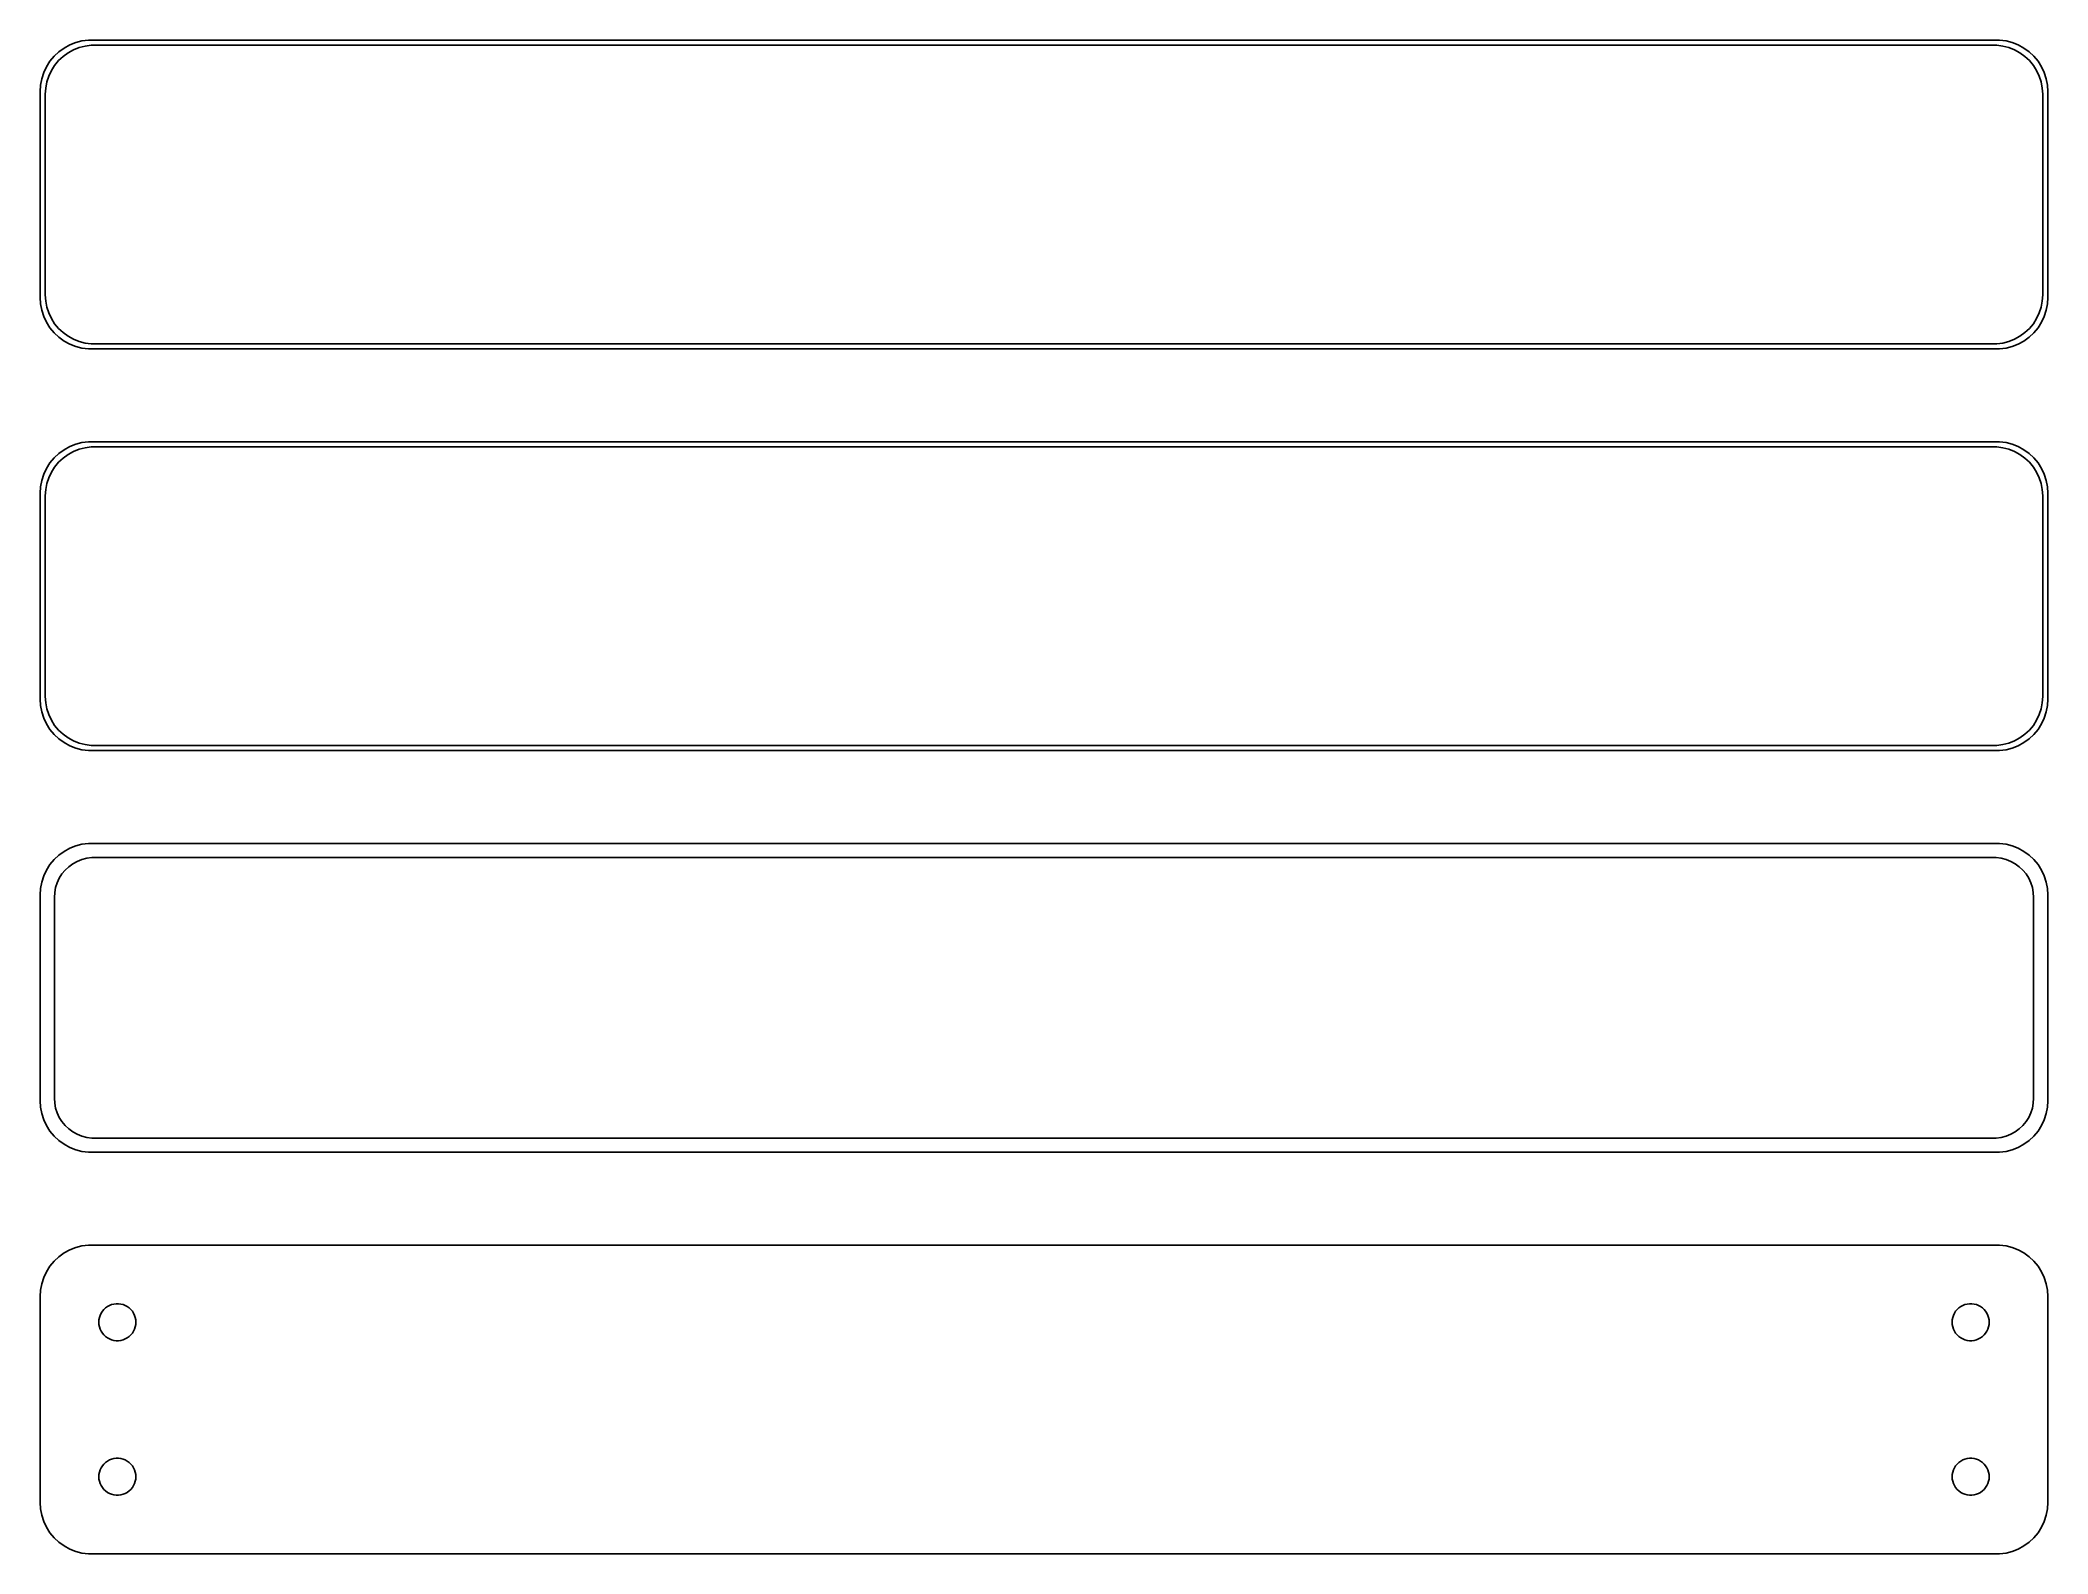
# Model space of a CAD drawing. Header units: metres. Extents: x -98 to 98, y 102 to 249.
import ezdxf

# ---------------------------------------------------------------- set-up
doc = ezdxf.new("R2010")
doc.units = ezdxf.units.M

msp = doc.modelspace()

# ---------------------------------------------------------------- linework, layer by layer
for p, q in [((-95.6871, 247.853), (-96.1448, 247.423)), ((-95.1791, 248.222), (-95.6871, 247.853)), ((-95.2778, 247.41), (-94.7952, 247.761)), ((-94.6289, 248.524), (-95.1791, 248.222)), ((-94.7952, 247.761), (-94.2724, 248.048)), ((-94.0451, 248.755), (-94.6289, 248.524)), ((-94.2724, 248.048), (-93.7178, 248.268)), ((-93.4369, 248.911), (-94.0451, 248.755)), ((-93.7178, 248.268), (-93.1401, 248.416)), ((-92.8139, 248.99), (-93.4369, 248.911)), ((-93.1401, 248.416), (-92.5482, 248.491)), ((92.8139, 248.99), (-92.8139, 248.99)), ((-92.5482, 248.491), (92.5482, 248.491)), ((92.5482, 248.491), (93.1401, 248.416)), ((93.4369, 248.911), (92.8139, 248.99)), ((93.1401, 248.416), (93.7178, 248.268)), ((94.0451, 248.755), (93.4369, 248.911)), ((93.7178, 248.268), (94.2724, 248.048)), ((94.6289, 248.524), (94.0451, 248.755)), ((94.2724, 248.048), (94.7952, 247.761)), ((95.1791, 248.222), (94.6289, 248.524)), ((94.7952, 247.761), (95.2778, 247.41)), ((95.6871, 247.853), (95.1791, 248.222)), ((96.1448, 247.423), (95.6871, 247.853)), ((-97.1489, 245.841), (-97.3429, 245.243)), ((-96.8815, 246.409), (-97.1489, 245.841)), ((-96.5451, 246.939), (-96.8815, 246.409)), ((-96.6664, 245.499), (-96.4125, 246.038)), ((-96.1448, 247.423), (-96.5451, 246.939)), ((-96.4125, 246.038), (-96.0928, 246.542)), ((-96.0928, 246.542), (-95.7126, 247.002)), ((-95.7126, 247.002), (-95.2778, 247.41)), ((95.2778, 247.41), (95.7126, 247.002)), ((95.7126, 247.002), (96.0928, 246.542)), ((96.0928, 246.542), (96.4125, 246.038)), ((96.5451, 246.939), (96.1448, 247.423)), ((96.4125, 246.038), (96.6664, 245.499)), ((96.8815, 246.409), (96.5451, 246.939)), ((97.1489, 245.841), (96.8815, 246.409)), ((97.3429, 245.243), (97.1489, 245.841)), ((-97.4606, 244.627), (-97.5, 244)), ((-97.5, 244), (-97.5, 224)), ((-97.3429, 245.243), (-97.4606, 244.627)), ((-97, 243.75), (-96.9625, 244.345)), ((-97, 224.25), (-97, 243.75)), ((-96.9625, 244.345), (-96.8508, 244.931)), ((-96.8508, 244.931), (-96.6664, 245.499)), ((96.6664, 245.499), (96.8508, 244.931)), ((96.8508, 244.931), (96.9625, 244.345)), ((96.9625, 244.345), (97, 243.75)), ((97, 243.75), (97, 224.25)), ((97.4606, 244.627), (97.3429, 245.243)), ((97.5, 244), (97.4606, 244.627)), ((97.5, 224), (97.5, 244)), ((-96.9625, 223.655), (-97, 224.25)), ((97, 224.25), (96.9625, 223.655)), ((-97.5, 224), (-97.4606, 223.373)), ((-97.4606, 223.373), (-97.3429, 222.757)), ((-97.3429, 222.757), (-97.1489, 222.159)), ((-96.8508, 223.069), (-96.9625, 223.655)), ((-96.6664, 222.501), (-96.8508, 223.069)), ((-96.4125, 221.962), (-96.6664, 222.501)), ((96.6664, 222.501), (96.4125, 221.962)), ((96.8508, 223.069), (96.6664, 222.501)), ((96.9625, 223.655), (96.8508, 223.069)), ((97.1489, 222.159), (97.3429, 222.757)), ((97.3429, 222.757), (97.4606, 223.373)), ((97.4606, 223.373), (97.5, 224)), ((-97.1489, 222.159), (-96.8815, 221.591)), ((-96.8815, 221.591), (-96.5451, 221.061)), ((-96.5451, 221.061), (-96.1448, 220.577)), ((-96.0928, 221.458), (-96.4125, 221.962)), ((-96.1448, 220.577), (-95.6871, 220.147)), ((-95.7126, 220.998), (-96.0928, 221.458)), ((-95.2778, 220.59), (-95.7126, 220.998)), ((-94.7952, 220.239), (-95.2778, 220.59)), ((95.2778, 220.59), (94.7952, 220.239)), ((95.7126, 220.998), (95.2778, 220.59)), ((95.6871, 220.147), (96.1448, 220.577)), ((96.0928, 221.458), (95.7126, 220.998)), ((96.4125, 221.962), (96.0928, 221.458)), ((96.1448, 220.577), (96.5451, 221.061)), ((96.5451, 221.061), (96.8815, 221.591)), ((96.8815, 221.591), (97.1489, 222.159)), ((-95.6871, 220.147), (-95.1791, 219.778)), ((-95.1791, 219.778), (-94.6289, 219.476)), ((-94.2724, 219.952), (-94.7952, 220.239)), ((-94.6289, 219.476), (-94.0451, 219.245)), ((-93.7178, 219.732), (-94.2724, 219.952)), ((-94.0451, 219.245), (-93.4369, 219.089)), ((-93.1401, 219.584), (-93.7178, 219.732)), ((-93.4369, 219.089), (-92.8139, 219.01)), ((-92.5482, 219.509), (-93.1401, 219.584)), ((-92.8139, 219.01), (92.8139, 219.01)), ((92.5482, 219.509), (-92.5482, 219.509)), ((93.1401, 219.584), (92.5482, 219.509)), ((92.8139, 219.01), (93.4369, 219.089)), ((93.7178, 219.732), (93.1401, 219.584)), ((93.4369, 219.089), (94.0451, 219.245)), ((94.2724, 219.952), (93.7178, 219.732)), ((94.0451, 219.245), (94.6289, 219.476)), ((94.7952, 220.239), (94.2724, 219.952)), ((94.6289, 219.476), (95.1791, 219.778)), ((95.1791, 219.778), (95.6871, 220.147)), ((-95.6871, 208.853), (-96.1448, 208.423)), ((-95.1791, 209.222), (-95.6871, 208.853)), ((-95.2778, 208.41), (-94.7952, 208.761)), ((-94.6289, 209.524), (-95.1791, 209.222)), ((-94.7952, 208.761), (-94.2724, 209.048)), ((-94.0451, 209.755), (-94.6289, 209.524)), ((-94.2724, 209.048), (-93.7178, 209.268)), ((-93.4369, 209.911), (-94.0451, 209.755)), ((-93.7178, 209.268), (-93.1401, 209.416)), ((-92.8139, 209.99), (-93.4369, 209.911)), ((-93.1401, 209.416), (-92.5482, 209.491)), ((92.8139, 209.99), (-92.8139, 209.99)), ((-92.5482, 209.491), (92.5482, 209.491)), ((92.5482, 209.491), (93.1401, 209.416)), ((93.4369, 209.911), (92.8139, 209.99)), ((93.1401, 209.416), (93.7178, 209.268)), ((94.0451, 209.755), (93.4369, 209.911)), ((93.7178, 209.268), (94.2724, 209.048)), ((94.6289, 209.524), (94.0451, 209.755)), ((94.2724, 209.048), (94.7952, 208.761)), ((95.1791, 209.222), (94.6289, 209.524)), ((94.7952, 208.761), (95.2778, 208.41)), ((95.6871, 208.853), (95.1791, 209.222)), ((96.1448, 208.423), (95.6871, 208.853)), ((-97.1489, 206.841), (-97.3429, 206.243)), ((-96.8815, 207.409), (-97.1489, 206.841)), ((-96.5451, 207.939), (-96.8815, 207.409)), ((-96.6664, 206.499), (-96.4125, 207.038)), ((-96.1448, 208.423), (-96.5451, 207.939)), ((-96.4125, 207.038), (-96.0928, 207.542)), ((-96.0928, 207.542), (-95.7126, 208.002)), ((-95.7126, 208.002), (-95.2778, 208.41)), ((95.2778, 208.41), (95.7126, 208.002)), ((95.7126, 208.002), (96.0928, 207.542)), ((96.0928, 207.542), (96.4125, 207.038)), ((96.5451, 207.939), (96.1448, 208.423)), ((96.4125, 207.038), (96.6664, 206.499)), ((96.8815, 207.409), (96.5451, 207.939)), ((97.1489, 206.841), (96.8815, 207.409)), ((97.3429, 206.243), (97.1489, 206.841)), ((-97.4606, 205.627), (-97.5, 205)), ((-97.5, 205), (-97.5, 185)), ((-97.3429, 206.243), (-97.4606, 205.627)), ((-97, 204.75), (-96.9625, 205.345)), ((-97, 185.25), (-97, 204.75)), ((-96.9625, 205.345), (-96.8508, 205.931)), ((-96.8508, 205.931), (-96.6664, 206.499)), ((96.6664, 206.499), (96.8508, 205.931)), ((96.8508, 205.931), (96.9625, 205.345)), ((96.9625, 205.345), (97, 204.75)), ((97, 204.75), (97, 185.25)), ((97.4606, 205.627), (97.3429, 206.243)), ((97.5, 205), (97.4606, 205.627)), ((97.5, 185), (97.5, 205)), ((-96.9625, 184.655), (-97, 185.25)), ((97, 185.25), (96.9625, 184.655)), ((-97.5, 185), (-97.4606, 184.373)), ((-97.4606, 184.373), (-97.3429, 183.757)), ((-97.3429, 183.757), (-97.1489, 183.159)), ((-96.8508, 184.069), (-96.9625, 184.655)), ((-96.6664, 183.501), (-96.8508, 184.069)), ((-96.4125, 182.962), (-96.6664, 183.501)), ((96.6664, 183.501), (96.4125, 182.962)), ((96.8508, 184.069), (96.6664, 183.501)), ((96.9625, 184.655), (96.8508, 184.069)), ((97.1489, 183.159), (97.3429, 183.757)), ((97.3429, 183.757), (97.4606, 184.373)), ((97.4606, 184.373), (97.5, 185)), ((-97.1489, 183.159), (-96.8815, 182.591)), ((-96.8815, 182.591), (-96.5451, 182.061)), ((-96.5451, 182.061), (-96.1448, 181.577)), ((-96.0928, 182.458), (-96.4125, 182.962)), ((-96.1448, 181.577), (-95.6871, 181.147)), ((-95.7126, 181.998), (-96.0928, 182.458)), ((-95.2778, 181.59), (-95.7126, 181.998)), ((-94.7952, 181.239), (-95.2778, 181.59)), ((95.2778, 181.59), (94.7952, 181.239)), ((95.7126, 181.998), (95.2778, 181.59)), ((95.6871, 181.147), (96.1448, 181.577)), ((96.0928, 182.458), (95.7126, 181.998)), ((96.4125, 182.962), (96.0928, 182.458)), ((96.1448, 181.577), (96.5451, 182.061)), ((96.5451, 182.061), (96.8815, 182.591)), ((96.8815, 182.591), (97.1489, 183.159)), ((-95.6871, 181.147), (-95.1791, 180.778)), ((-95.1791, 180.778), (-94.6289, 180.476)), ((-94.2724, 180.952), (-94.7952, 181.239)), ((-94.6289, 180.476), (-94.0451, 180.245)), ((-93.7178, 180.732), (-94.2724, 180.952)), ((-94.0451, 180.245), (-93.4369, 180.089)), ((-93.1401, 180.584), (-93.7178, 180.732)), ((-93.4369, 180.089), (-92.8139, 180.01)), ((-92.5482, 180.509), (-93.1401, 180.584)), ((-92.8139, 180.01), (92.8139, 180.01)), ((92.5482, 180.509), (-92.5482, 180.509)), ((93.1401, 180.584), (92.5482, 180.509)), ((92.8139, 180.01), (93.4369, 180.089)), ((93.7178, 180.732), (93.1401, 180.584)), ((93.4369, 180.089), (94.0451, 180.245)), ((94.2724, 180.952), (93.7178, 180.732)), ((94.0451, 180.245), (94.6289, 180.476)), ((94.7952, 181.239), (94.2724, 180.952)), ((94.6289, 180.476), (95.1791, 180.778)), ((95.1791, 180.778), (95.6871, 181.147)), ((-95.6871, 169.853), (-96.1448, 169.423)), ((-95.1791, 170.222), (-95.6871, 169.853)), ((-94.6289, 170.524), (-95.1791, 170.222)), ((-94.0451, 170.755), (-94.6289, 170.524)), ((-93.4369, 170.911), (-94.0451, 170.755)), ((-92.8139, 170.99), (-93.4369, 170.911)), ((92.8139, 170.99), (-92.8139, 170.99)), ((93.4369, 170.911), (92.8139, 170.99)), ((94.0451, 170.755), (93.4369, 170.911)), ((94.6289, 170.524), (94.0451, 170.755)), ((95.1791, 170.222), (94.6289, 170.524)), ((95.6871, 169.853), (95.1791, 170.222)), ((96.1448, 169.423), (95.6871, 169.853)), ((-97.1489, 167.841), (-97.3429, 167.243)), ((-96.8815, 168.409), (-97.1489, 167.841)), ((-96.5451, 168.939), (-96.8815, 168.409)), ((-96.1448, 169.423), (-96.5451, 168.939)), ((-95.6408, 167.614), (-95.3805, 168.024)), ((-95.3805, 168.024), (-95.0707, 168.399)), ((-95.0707, 168.399), (-94.7165, 168.731)), ((-94.7165, 168.731), (-94.3234, 169.017)), ((-94.3234, 169.017), (-93.8975, 169.251)), ((-93.8975, 169.251), (-93.4457, 169.43)), ((-93.4457, 169.43), (-92.9751, 169.551)), ((-92.9751, 169.551), (-92.493, 169.612)), ((-92.493, 169.612), (92.493, 169.612)), ((92.493, 169.612), (92.9751, 169.551)), ((92.9751, 169.551), (93.4457, 169.43)), ((93.4457, 169.43), (93.8975, 169.251)), ((93.8975, 169.251), (94.3234, 169.017)), ((94.3234, 169.017), (94.7165, 168.731)), ((94.7165, 168.731), (95.0707, 168.399)), ((95.0707, 168.399), (95.3805, 168.024)), ((95.3805, 168.024), (95.6408, 167.614)), ((96.5451, 168.939), (96.1448, 169.423)), ((96.8815, 168.409), (96.5451, 168.939)), ((97.1489, 167.841), (96.8815, 168.409)), ((97.3429, 167.243), (97.1489, 167.841)), ((-97.4606, 166.627), (-97.5, 166)), ((-97.5, 166), (-97.5, 146)), ((-97.3429, 167.243), (-97.4606, 166.627)), ((-96.1195, 165.75), (-96.089, 166.235)), ((-96.1195, 146.25), (-96.1195, 165.75)), ((-96.089, 166.235), (-95.9979, 166.712)), ((-95.9979, 166.712), (-95.8477, 167.174)), ((-95.8477, 167.174), (-95.6408, 167.614)), ((95.6408, 167.614), (95.8477, 167.174)), ((95.8477, 167.174), (95.9979, 166.712)), ((95.9979, 166.712), (96.089, 166.235)), ((96.089, 166.235), (96.1195, 165.75)), ((96.1195, 165.75), (96.1195, 146.25)), ((97.4606, 166.627), (97.3429, 167.243)), ((97.5, 166), (97.4606, 166.627)), ((97.5, 146), (97.5, 166)), ((-96.089, 145.765), (-96.1195, 146.25)), ((96.1195, 146.25), (96.089, 145.765)), ((-97.5, 146), (-97.4606, 145.373)), ((-97.4606, 145.373), (-97.3429, 144.757)), ((-97.3429, 144.757), (-97.1489, 144.159)), ((-95.9979, 145.288), (-96.089, 145.765)), ((-95.8477, 144.826), (-95.9979, 145.288)), ((-95.6408, 144.386), (-95.8477, 144.826)), ((-95.3805, 143.976), (-95.6408, 144.386)), ((95.6408, 144.386), (95.3805, 143.976)), ((95.8477, 144.826), (95.6408, 144.386)), ((95.9979, 145.288), (95.8477, 144.826)), ((96.089, 145.765), (95.9979, 145.288)), ((97.1489, 144.159), (97.3429, 144.757)), ((97.3429, 144.757), (97.4606, 145.373)), ((97.4606, 145.373), (97.5, 146)), ((-97.1489, 144.159), (-96.8815, 143.591)), ((-96.8815, 143.591), (-96.5451, 143.061)), ((-96.5451, 143.061), (-96.1448, 142.577)), ((-96.1448, 142.577), (-95.6871, 142.147)), ((-95.0707, 143.601), (-95.3805, 143.976)), ((-94.7165, 143.269), (-95.0707, 143.601)), ((-94.3234, 142.983), (-94.7165, 143.269)), ((-93.8975, 142.749), (-94.3234, 142.983)), ((-93.4457, 142.57), (-93.8975, 142.749)), ((-92.9751, 142.449), (-93.4457, 142.57)), ((-92.493, 142.388), (-92.9751, 142.449)), ((92.493, 142.388), (-92.493, 142.388)), ((92.9751, 142.449), (92.493, 142.388)), ((93.4457, 142.57), (92.9751, 142.449)), ((93.8975, 142.749), (93.4457, 142.57)), ((94.3234, 142.983), (93.8975, 142.749)), ((94.7165, 143.269), (94.3234, 142.983)), ((95.0707, 143.601), (94.7165, 143.269)), ((95.3805, 143.976), (95.0707, 143.601)), ((95.6871, 142.147), (96.1448, 142.577)), ((96.1448, 142.577), (96.5451, 143.061)), ((96.5451, 143.061), (96.8815, 143.591)), ((96.8815, 143.591), (97.1489, 144.159)), ((-95.6871, 142.147), (-95.1791, 141.778)), ((-95.1791, 141.778), (-94.6289, 141.476)), ((-94.6289, 141.476), (-94.0451, 141.245)), ((-94.0451, 141.245), (-93.4369, 141.089)), ((-93.4369, 141.089), (-92.8139, 141.01)), ((-92.8139, 141.01), (92.8139, 141.01)), ((92.8139, 141.01), (93.4369, 141.089)), ((93.4369, 141.089), (94.0451, 141.245)), ((94.0451, 141.245), (94.6289, 141.476)), ((94.6289, 141.476), (95.1791, 141.778)), ((95.1791, 141.778), (95.6871, 142.147)), ((-95.6871, 130.853), (-96.1448, 130.423)), ((-95.1791, 131.222), (-95.6871, 130.853)), ((-94.6289, 131.524), (-95.1791, 131.222)), ((-94.0451, 131.755), (-94.6289, 131.524)), ((-93.4369, 131.911), (-94.0451, 131.755)), ((-92.8139, 131.99), (-93.4369, 131.911)), ((92.8139, 131.99), (-92.8139, 131.99)), ((93.4369, 131.911), (92.8139, 131.99)), ((94.0451, 131.755), (93.4369, 131.911)), ((94.6289, 131.524), (94.0451, 131.755)), ((95.1791, 131.222), (94.6289, 131.524)), ((95.6871, 130.853), (95.1791, 131.222)), ((96.1448, 130.423), (95.6871, 130.853)), ((-97.1489, 128.841), (-97.3429, 128.243)), ((-96.8815, 129.409), (-97.1489, 128.841)), ((-96.5451, 129.939), (-96.8815, 129.409)), ((-96.1448, 130.423), (-96.5451, 129.939)), ((96.5451, 129.939), (96.1448, 130.423)), ((96.8815, 129.409), (96.5451, 129.939)), ((97.1489, 128.841), (96.8815, 129.409)), ((97.3429, 128.243), (97.1489, 128.841)), ((-97.4606, 127.627), (-97.5, 127)), ((-97.5, 127), (-97.5, 107)), ((-97.3429, 128.243), (-97.4606, 127.627)), ((97.4606, 127.627), (97.3429, 128.243)), ((97.5, 127), (97.4606, 127.627)), ((97.5, 107), (97.5, 127)), ((-91.7858, 124.726), (-91.7434, 124.948)), ((-91.7434, 124.948), (-91.6736, 125.163)), ((-91.6736, 125.163), (-91.5773, 125.367)), ((-91.5773, 125.367), (-91.4562, 125.558)), ((-91.4562, 125.558), (-91.3121, 125.732)), ((-91.3121, 125.732), (-91.1474, 125.887)), ((-91.1474, 125.887), (-90.9645, 126.02)), ((-90.9645, 126.02), (-90.7664, 126.129)), ((-90.7664, 126.129), (-90.5562, 126.212)), ((-90.5562, 126.212), (-90.3373, 126.268)), ((-90.3373, 126.268), (-90.113, 126.296)), ((-90.113, 126.296), (-89.887, 126.296)), ((-89.887, 126.296), (-89.6627, 126.268)), ((-89.6627, 126.268), (-89.4438, 126.212)), ((-89.4438, 126.212), (-89.2336, 126.129)), ((-89.2336, 126.129), (-89.0355, 126.02)), ((-89.0355, 126.02), (-88.8526, 125.887)), ((-88.8526, 125.887), (-88.6879, 125.732)), ((-88.6879, 125.732), (-88.5438, 125.558)), ((-88.5438, 125.558), (-88.4226, 125.367)), ((-88.4226, 125.367), (-88.3264, 125.163)), ((-88.3264, 125.163), (-88.2565, 124.948)), ((-88.2565, 124.948), (-88.2142, 124.726)), ((88.2142, 124.726), (88.2565, 124.948)), ((88.2565, 124.948), (88.3264, 125.163)), ((88.3264, 125.163), (88.4226, 125.367)), ((88.4226, 125.367), (88.5438, 125.558)), ((88.5438, 125.558), (88.6879, 125.732)), ((88.6879, 125.732), (88.8526, 125.887)), ((88.8526, 125.887), (89.0355, 126.02)), ((89.0355, 126.02), (89.2336, 126.129)), ((89.2336, 126.129), (89.4438, 126.212)), ((89.4438, 126.212), (89.6627, 126.268)), ((89.6627, 126.268), (89.887, 126.296)), ((89.887, 126.296), (90.113, 126.296)), ((90.113, 126.296), (90.3373, 126.268)), ((90.3373, 126.268), (90.5562, 126.212)), ((90.5562, 126.212), (90.7664, 126.129)), ((90.7664, 126.129), (90.9645, 126.02)), ((90.9645, 126.02), (91.1474, 125.887)), ((91.1474, 125.887), (91.3121, 125.732)), ((91.3121, 125.732), (91.4562, 125.558)), ((91.4562, 125.558), (91.5773, 125.367)), ((91.5773, 125.367), (91.6736, 125.163)), ((91.6736, 125.163), (91.7434, 124.948)), ((91.7434, 124.948), (91.7858, 124.726)), ((-91.8, 124.5), (-91.7858, 124.726)), ((-91.7858, 124.274), (-91.8, 124.5)), ((-91.7434, 124.052), (-91.7858, 124.274)), ((-91.6736, 123.837), (-91.7434, 124.052)), ((-91.5773, 123.633), (-91.6736, 123.837)), ((-91.4562, 123.442), (-91.5773, 123.633)), ((-91.3121, 123.268), (-91.4562, 123.442)), ((-91.1474, 123.113), (-91.3121, 123.268)), ((-90.9645, 122.98), (-91.1474, 123.113)), ((-90.7664, 122.871), (-90.9645, 122.98)), ((-90.5562, 122.788), (-90.7664, 122.871)), ((-89.2336, 122.871), (-89.4438, 122.788)), ((-89.0355, 122.98), (-89.2336, 122.871)), ((-88.8526, 123.113), (-89.0355, 122.98)), ((-88.6879, 123.268), (-88.8526, 123.113)), ((-88.5438, 123.442), (-88.6879, 123.268)), ((-88.4226, 123.633), (-88.5438, 123.442)), ((-88.3264, 123.837), (-88.4226, 123.633)), ((-88.2565, 124.052), (-88.3264, 123.837)), ((-88.2142, 124.274), (-88.2565, 124.052)), ((-88.2142, 124.726), (-88.2, 124.5)), ((-88.2, 124.5), (-88.2142, 124.274)), ((88.2, 124.5), (88.2142, 124.726)), ((88.2142, 124.274), (88.2, 124.5)), ((88.2565, 124.052), (88.2142, 124.274)), ((88.3264, 123.837), (88.2565, 124.052)), ((88.4226, 123.633), (88.3264, 123.837)), ((88.5438, 123.442), (88.4226, 123.633)), ((88.6879, 123.268), (88.5438, 123.442)), ((88.8526, 123.113), (88.6879, 123.268)), ((89.0355, 122.98), (88.8526, 123.113)), ((89.2336, 122.871), (89.0355, 122.98)), ((89.4438, 122.788), (89.2336, 122.871)), ((90.7664, 122.871), (90.5562, 122.788)), ((90.9645, 122.98), (90.7664, 122.871)), ((91.1474, 123.113), (90.9645, 122.98)), ((91.3121, 123.268), (91.1474, 123.113)), ((91.4562, 123.442), (91.3121, 123.268)), ((91.5773, 123.633), (91.4562, 123.442)), ((91.6736, 123.837), (91.5773, 123.633)), ((91.7434, 124.052), (91.6736, 123.837)), ((91.7858, 124.274), (91.7434, 124.052)), ((91.7858, 124.726), (91.8, 124.5)), ((91.8, 124.5), (91.7858, 124.274)), ((-90.3373, 122.732), (-90.5562, 122.788)), ((-90.113, 122.704), (-90.3373, 122.732)), ((-89.887, 122.704), (-90.113, 122.704)), ((-89.6627, 122.732), (-89.887, 122.704)), ((-89.4438, 122.788), (-89.6627, 122.732)), ((89.6627, 122.732), (89.4438, 122.788)), ((89.887, 122.704), (89.6627, 122.732)), ((90.113, 122.704), (89.887, 122.704)), ((90.3373, 122.732), (90.113, 122.704)), ((90.5562, 122.788), (90.3373, 122.732)), ((-90.7664, 111.129), (-90.5562, 111.212)), ((-90.5562, 111.212), (-90.3373, 111.268)), ((-90.3373, 111.268), (-90.113, 111.296)), ((-90.113, 111.296), (-89.887, 111.296)), ((-89.887, 111.296), (-89.6627, 111.268)), ((-89.6627, 111.268), (-89.4438, 111.212)), ((-89.4438, 111.212), (-89.2336, 111.129)), ((89.2336, 111.129), (89.4438, 111.212)), ((89.4438, 111.212), (89.6627, 111.268)), ((89.6627, 111.268), (89.887, 111.296)), ((89.887, 111.296), (90.113, 111.296)), ((90.113, 111.296), (90.3373, 111.268)), ((90.3373, 111.268), (90.5562, 111.212)), ((90.5562, 111.212), (90.7664, 111.129)), ((-91.8, 109.5), (-91.7858, 109.726)), ((-91.7858, 109.274), (-91.8, 109.5)), ((-91.7858, 109.726), (-91.7434, 109.948)), ((-91.7434, 109.052), (-91.7858, 109.274)), ((-91.7434, 109.948), (-91.6736, 110.163)), ((-91.6736, 110.163), (-91.5773, 110.367)), ((-91.5773, 110.367), (-91.4562, 110.558)), ((-91.4562, 110.558), (-91.3121, 110.732)), ((-91.3121, 110.732), (-91.1474, 110.887)), ((-91.1474, 110.887), (-90.9645, 111.02)), ((-90.9645, 111.02), (-90.7664, 111.129)), ((-89.2336, 111.129), (-89.0355, 111.02)), ((-89.0355, 111.02), (-88.8526, 110.887)), ((-88.8526, 110.887), (-88.6879, 110.732)), ((-88.6879, 110.732), (-88.5438, 110.558)), ((-88.5438, 110.558), (-88.4226, 110.367)), ((-88.4226, 110.367), (-88.3264, 110.163)), ((-88.3264, 110.163), (-88.2565, 109.948)), ((-88.2565, 109.948), (-88.2142, 109.726)), ((-88.2142, 109.274), (-88.2565, 109.052)), ((-88.2142, 109.726), (-88.2, 109.5)), ((-88.2, 109.5), (-88.2142, 109.274)), ((88.2, 109.5), (88.2142, 109.726)), ((88.2142, 109.274), (88.2, 109.5)), ((88.2142, 109.726), (88.2565, 109.948)), ((88.2565, 109.052), (88.2142, 109.274)), ((88.2565, 109.948), (88.3264, 110.163)), ((88.3264, 110.163), (88.4226, 110.367)), ((88.4226, 110.367), (88.5438, 110.558)), ((88.5438, 110.558), (88.6879, 110.732)), ((88.6879, 110.732), (88.8526, 110.887)), ((88.8526, 110.887), (89.0355, 111.02)), ((89.0355, 111.02), (89.2336, 111.129)), ((90.7664, 111.129), (90.9645, 111.02)), ((90.9645, 111.02), (91.1474, 110.887)), ((91.1474, 110.887), (91.3121, 110.732)), ((91.3121, 110.732), (91.4562, 110.558)), ((91.4562, 110.558), (91.5773, 110.367)), ((91.5773, 110.367), (91.6736, 110.163)), ((91.6736, 110.163), (91.7434, 109.948)), ((91.7434, 109.948), (91.7858, 109.726)), ((91.7858, 109.274), (91.7434, 109.052)), ((91.7858, 109.726), (91.8, 109.5)), ((91.8, 109.5), (91.7858, 109.274)), ((-91.6736, 108.837), (-91.7434, 109.052)), ((-91.5773, 108.633), (-91.6736, 108.837)), ((-91.4562, 108.442), (-91.5773, 108.633)), ((-91.3121, 108.268), (-91.4562, 108.442)), ((-91.1474, 108.113), (-91.3121, 108.268)), ((-90.9645, 107.98), (-91.1474, 108.113)), ((-90.7664, 107.871), (-90.9645, 107.98)), ((-90.5562, 107.788), (-90.7664, 107.871)), ((-90.3373, 107.732), (-90.5562, 107.788)), ((-90.113, 107.704), (-90.3373, 107.732)), ((-89.887, 107.704), (-90.113, 107.704)), ((-89.6627, 107.732), (-89.887, 107.704)), ((-89.4438, 107.788), (-89.6627, 107.732)), ((-89.2336, 107.871), (-89.4438, 107.788)), ((-89.0355, 107.98), (-89.2336, 107.871)), ((-88.8526, 108.113), (-89.0355, 107.98)), ((-88.6879, 108.268), (-88.8526, 108.113)), ((-88.5438, 108.442), (-88.6879, 108.268)), ((-88.4226, 108.633), (-88.5438, 108.442)), ((-88.3264, 108.837), (-88.4226, 108.633)), ((-88.2565, 109.052), (-88.3264, 108.837)), ((88.3264, 108.837), (88.2565, 109.052)), ((88.4226, 108.633), (88.3264, 108.837)), ((88.5438, 108.442), (88.4226, 108.633)), ((88.6879, 108.268), (88.5438, 108.442)), ((88.8526, 108.113), (88.6879, 108.268)), ((89.0355, 107.98), (88.8526, 108.113)), ((89.2336, 107.871), (89.0355, 107.98)), ((89.4438, 107.788), (89.2336, 107.871)), ((89.6627, 107.732), (89.4438, 107.788)), ((89.887, 107.704), (89.6627, 107.732)), ((90.113, 107.704), (89.887, 107.704)), ((90.3373, 107.732), (90.113, 107.704)), ((90.5562, 107.788), (90.3373, 107.732)), ((90.7664, 107.871), (90.5562, 107.788)), ((90.9645, 107.98), (90.7664, 107.871)), ((91.1474, 108.113), (90.9645, 107.98)), ((91.3121, 108.268), (91.1474, 108.113)), ((91.4562, 108.442), (91.3121, 108.268)), ((91.5773, 108.633), (91.4562, 108.442)), ((91.6736, 108.837), (91.5773, 108.633)), ((91.7434, 109.052), (91.6736, 108.837)), ((-97.5, 107), (-97.4606, 106.373)), ((-97.4606, 106.373), (-97.3429, 105.757)), ((-97.3429, 105.757), (-97.1489, 105.159)), ((97.1489, 105.159), (97.3429, 105.757)), ((97.3429, 105.757), (97.4606, 106.373)), ((97.4606, 106.373), (97.5, 107)), ((-97.1489, 105.159), (-96.8815, 104.591)), ((-96.8815, 104.591), (-96.5451, 104.061)), ((-96.5451, 104.061), (-96.1448, 103.577)), ((-96.1448, 103.577), (-95.6871, 103.147)), ((95.6871, 103.147), (96.1448, 103.577)), ((96.1448, 103.577), (96.5451, 104.061)), ((96.5451, 104.061), (96.8815, 104.591)), ((96.8815, 104.591), (97.1489, 105.159)), ((-95.6871, 103.147), (-95.1791, 102.778)), ((-95.1791, 102.778), (-94.6289, 102.476)), ((-94.6289, 102.476), (-94.0451, 102.245)), ((-94.0451, 102.245), (-93.4369, 102.089)), ((-93.4369, 102.089), (-92.8139, 102.01)), ((-92.8139, 102.01), (92.8139, 102.01)), ((92.8139, 102.01), (93.4369, 102.089)), ((93.4369, 102.089), (94.0451, 102.245)), ((94.0451, 102.245), (94.6289, 102.476)), ((94.6289, 102.476), (95.1791, 102.778)), ((95.1791, 102.778), (95.6871, 103.147))]:
    msp.add_line(p, q)

doc.saveas('drawing.dxf')
